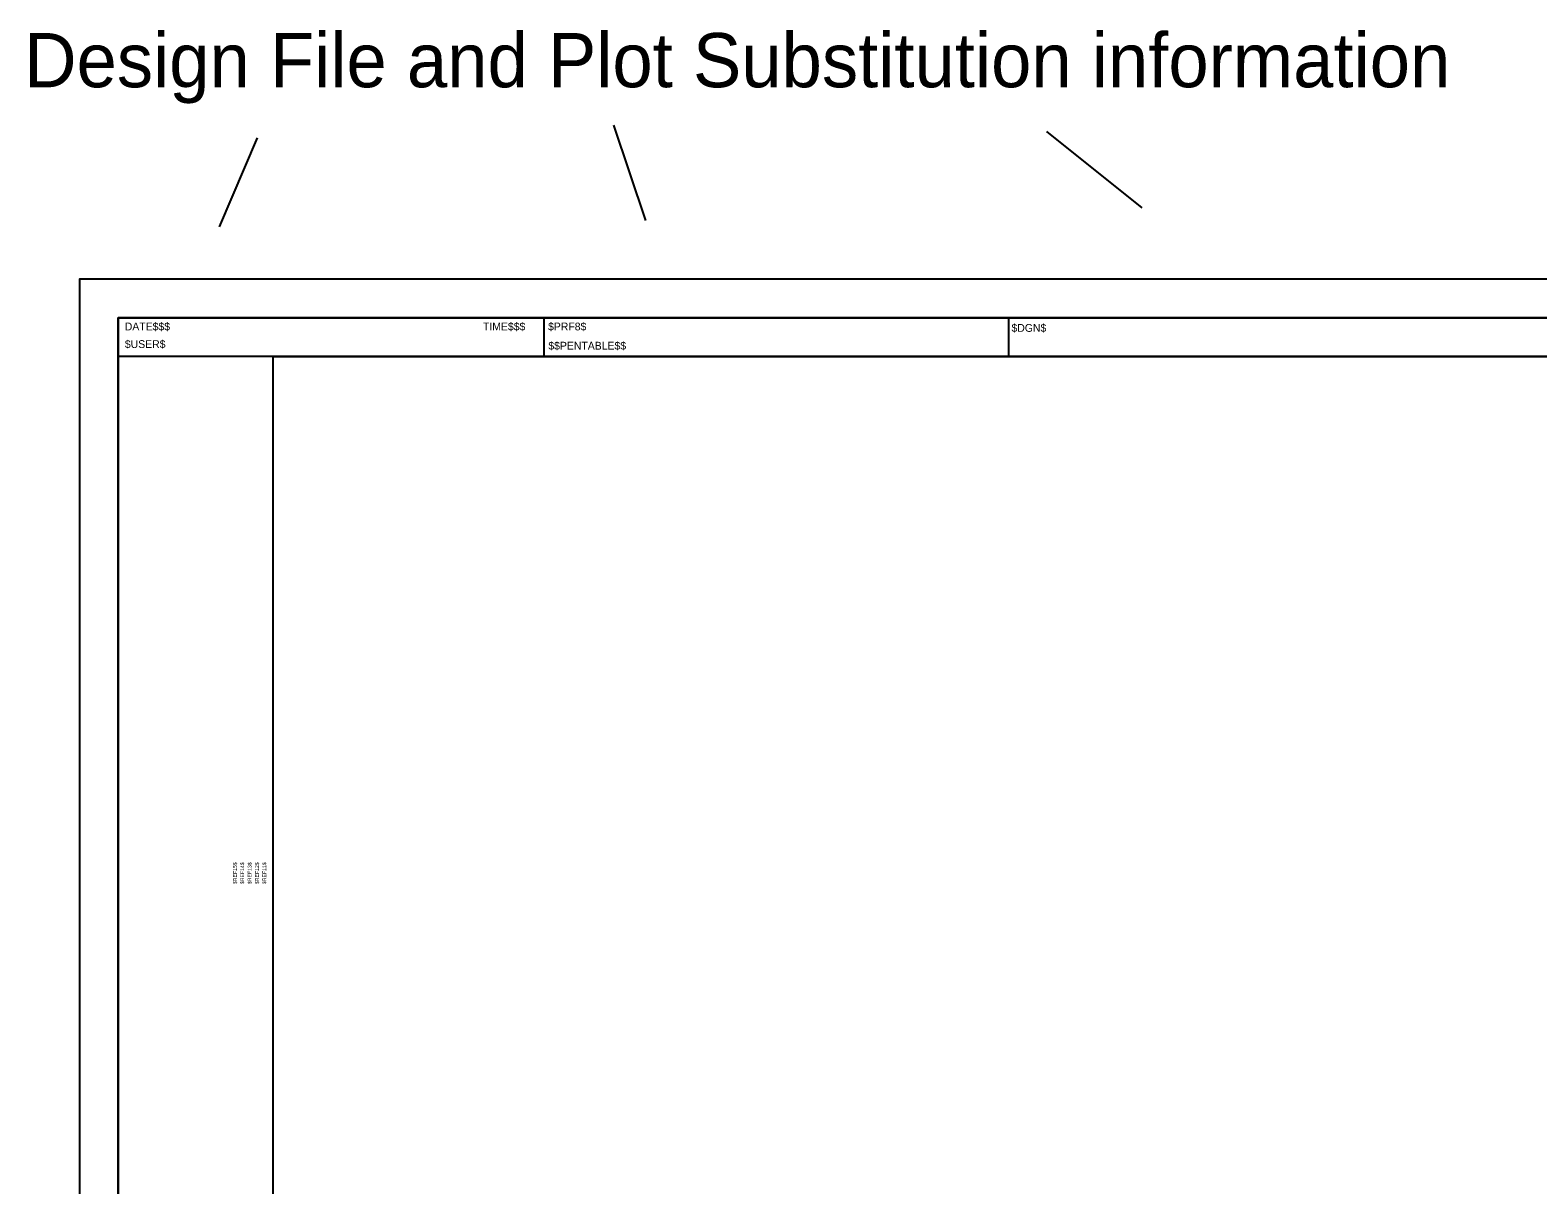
# Model space of a CAD drawing. Extents: x -3.8 to 1.77, y -4.86 to 1.05.
# Drawn here: x -0.027 to 0.785, y 0.429 to 1.051 of the extents above; entities that cross this region are included whole.
import ezdxf

# ---------------------------------------------------------------- set-up
doc = ezdxf.new("R2010")
doc.units = 0
for name, color, linetype in [('PNTDESC', 7, 'Continuous'), ('UTLE_E_UUELBOX-Cell', 7, 'Continuous'), ('UTLE_E_UUFH-Cell', 7, 'Continuous'), ('UTLE_E_UUPGAE-Cell', 7, 'Continuous')]:
    doc.layers.add(name, color=color, linetype=linetype)

msp = doc.modelspace()

# ---------------------------------------------------------------- linework, layer by layer
at = {"layer": 'PNTDESC'}
for p, q in [((0.28737, 0.99962), (0.3045, 0.94825)), ((0.09558, 0.99279), (0.07504, 0.94483)), ((0.52025, 0.99621), (0.57158, 0.95508)), ((0.24998, 0.87506), (0.24998, 0.8959)), ((0.5, 0.87506), (0.5, 0.8959)), ((1.3959, 0.87506), (0.0208, 0.87506))]:
    msp.add_line(p, q, dxfattribs=at)
msp.add_lwpolyline([(0.10414, 0.87506), (1.3959, 0.87506), (1.3959, 0.1156), (0.10414, 0.1156)], close=True, dxfattribs=at)
at = {"layer": 'UTLE_E_UUELBOX-Cell'}
msp.add_lwpolyline([(0.0208, 0.8959), (1.3959, 0.8959), (1.3959, 0.0208), (0.0208, 0.0208)], close=True, dxfattribs=at)
at = {"layer": 'UTLE_E_UUPGAE-Cell'}
for points in [[(0, 0), (1.4167, 0), (1.4167, 0.9167), (0, 0.9167)], [(0.0208, 0.0208), (1.3959, 0.0208), (1.3959, 0.8959), (0.0208, 0.8959)]]:
    msp.add_lwpolyline(points, close=True, dxfattribs=at)

# ---------------------------------------------------------------- texts
at = {"layer": 'PNTDESC'}
msp.add_text('Design File and Plot Substitution information', height=0.0291667, rotation=0.00001, dxfattribs=at).set_placement((-0.02983, 1.01996))
at = {"layer": 'UTLE_E_UUFH-Cell'}
for s, height, rotation, p in [('DATE$$$', 0.0042, 0.00001, (0.0243, 0.88915)), ('TIME$$$', 0.0042, 0.00001, (0.21706, 0.88915)), ('$PRF8$', 0.0042, 0.00001, (0.25207, 0.88915)), ('$DGN$', 0.0042, 0.00001, (0.50146, 0.8884)), ('$USER$', 0.0042, 0.00001, (0.02434, 0.87969)), ('$$PENTABLE$$', 0.0042005, 0.00001, (0.25223, 0.87881)), ('$REF15$', 0.002, 90, (0.0846, 0.59132)), ('$REF14$', 0.002, 90, (0.08851, 0.59132)), ('$REF13$', 0.002, 90, (0.09247, 0.59132)), ('$REF12$', 0.002, 90, (0.09643, 0.59132)), ('$REF11$', 0.002, 90, (0.10039, 0.59132))]:
    msp.add_text(s, height=height, rotation=rotation, dxfattribs=at).set_placement(p)

doc.saveas('drawing.dxf')
